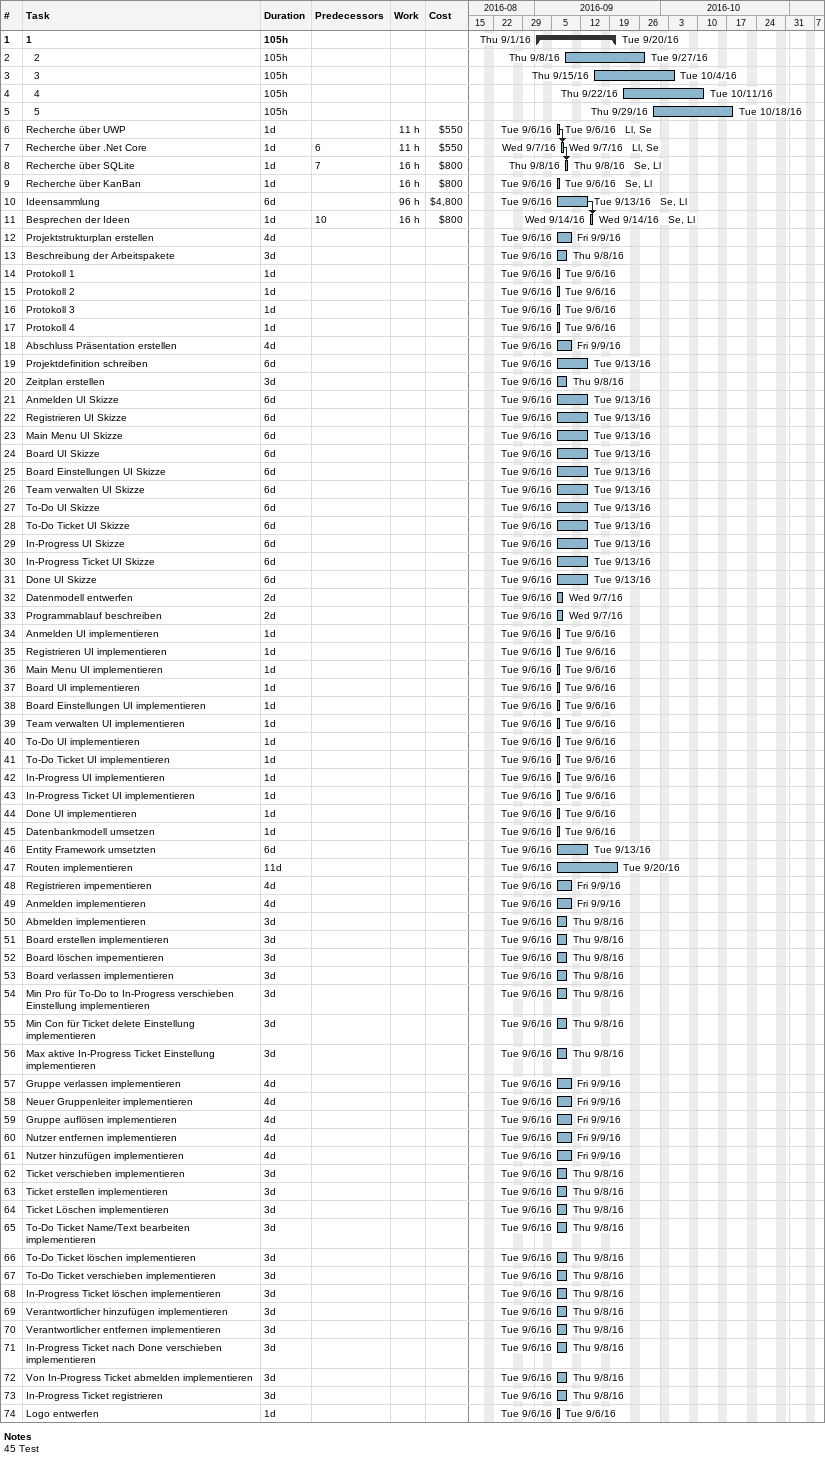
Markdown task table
| ID | Level | Task | Duration | Start | Finish | Predecessors | Resources | Work (h) | Cost ($) |
|---|---|---|---|---|---|---|---|---|---|
| 1 | 1 | **1** | 105h | 2016-09-01 | 2016-09-20 |  |  |  |  |
| 2 | 2 | 2 | 105h | 2016-09-08 | 2016-09-27 |  |  |  |  |
| 3 | 2 | 3 | 105h | 2016-09-15 | 2016-10-04 |  |  |  |  |
| 4 | 2 | 4 | 105h | 2016-09-22 | 2016-10-11 |  |  |  |  |
| 5 | 2 | 5 | 105h | 2016-09-29 | 2016-10-18 |  |  |  |  |
| 6 | 1 | Recherche über UWP | 1d | 2016-09-06 | 2016-09-06 |  | Ll, Se | 11 | 550 |
| 7 | 1 | Recherche über .Net Core | 1d | 2016-09-07 | 2016-09-07 | 6 | Ll, Se | 11 | 550 |
| 8 | 1 | Recherche über SQLite | 1d | 2016-09-08 | 2016-09-08 | 7 | Se, Ll | 16 | 800 |
| 9 | 1 | Recherche über KanBan | 1d | 2016-09-06 | 2016-09-06 |  | Se, Ll | 16 | 800 |
| 10 | 1 | Ideensammlung | 6d | 2016-09-06 | 2016-09-13 |  | Se, Ll | 96 | 4800 |
| 11 | 1 | Besprechen der Ideen | 1d | 2016-09-14 | 2016-09-14 | 10 | Se, Ll | 16 | 800 |
| 12 | 1 | Projektstrukturplan erstellen | 4d | 2016-09-06 | 2016-09-09 |  |  |  |  |
| 13 | 1 | Beschreibung der Arbeitspakete | 3d | 2016-09-06 | 2016-09-08 |  |  |  |  |
| 14 | 1 | Protokoll 1 | 1d | 2016-09-06 | 2016-09-06 |  |  |  |  |
| 15 | 1 | Protokoll 2 | 1d | 2016-09-06 | 2016-09-06 |  |  |  |  |
| 16 | 1 | Protokoll 3 | 1d | 2016-09-06 | 2016-09-06 |  |  |  |  |
| 17 | 1 | Protokoll 4 | 1d | 2016-09-06 | 2016-09-06 |  |  |  |  |
| 18 | 1 | Abschluss Präsentation erstellen | 4d | 2016-09-06 | 2016-09-09 |  |  |  |  |
| 19 | 1 | Projektdefinition schreiben | 6d | 2016-09-06 | 2016-09-13 |  |  |  |  |
| 20 | 1 | Zeitplan erstellen | 3d | 2016-09-06 | 2016-09-08 |  |  |  |  |
| 21 | 1 | Anmelden UI Skizze | 6d | 2016-09-06 | 2016-09-13 |  |  |  |  |
| 22 | 1 | Registrieren UI Skizze | 6d | 2016-09-06 | 2016-09-13 |  |  |  |  |
| 23 | 1 | Main Menu UI Skizze | 6d | 2016-09-06 | 2016-09-13 |  |  |  |  |
| 24 | 1 | Board UI Skizze | 6d | 2016-09-06 | 2016-09-13 |  |  |  |  |
| 25 | 1 | Board Einstellungen UI Skizze | 6d | 2016-09-06 | 2016-09-13 |  |  |  |  |
| 26 | 1 | Team verwalten UI Skizze | 6d | 2016-09-06 | 2016-09-13 |  |  |  |  |
| 27 | 1 | To-Do UI Skizze | 6d | 2016-09-06 | 2016-09-13 |  |  |  |  |
| 28 | 1 | To-Do Ticket UI Skizze | 6d | 2016-09-06 | 2016-09-13 |  |  |  |  |
| 29 | 1 | In-Progress UI Skizze | 6d | 2016-09-06 | 2016-09-13 |  |  |  |  |
| 30 | 1 | In-Progress Ticket UI Skizze | 6d | 2016-09-06 | 2016-09-13 |  |  |  |  |
| 31 | 1 | Done UI Skizze | 6d | 2016-09-06 | 2016-09-13 |  |  |  |  |
| 32 | 1 | Datenmodell entwerfen | 2d | 2016-09-06 | 2016-09-07 |  |  |  |  |
| 33 | 1 | Programmablauf beschreiben | 2d | 2016-09-06 | 2016-09-07 |  |  |  |  |
| 34 | 1 | Anmelden UI implementieren | 1d | 2016-09-06 | 2016-09-06 |  |  |  |  |
| 35 | 1 | Registrieren UI implementieren | 1d | 2016-09-06 | 2016-09-06 |  |  |  |  |
| 36 | 1 | Main Menu UI implementieren | 1d | 2016-09-06 | 2016-09-06 |  |  |  |  |
| 37 | 1 | Board UI implementieren | 1d | 2016-09-06 | 2016-09-06 |  |  |  |  |
| 38 | 1 | Board Einstellungen UI implementieren | 1d | 2016-09-06 | 2016-09-06 |  |  |  |  |
| 39 | 1 | Team verwalten UI implementieren | 1d | 2016-09-06 | 2016-09-06 |  |  |  |  |
| 40 | 1 | To-Do UI implementieren | 1d | 2016-09-06 | 2016-09-06 |  |  |  |  |
| 41 | 1 | To-Do Ticket UI implementieren | 1d | 2016-09-06 | 2016-09-06 |  |  |  |  |
| 42 | 1 | In-Progress UI implementieren | 1d | 2016-09-06 | 2016-09-06 |  |  |  |  |
| 43 | 1 | In-Progress Ticket UI implementieren | 1d | 2016-09-06 | 2016-09-06 |  |  |  |  |
| 44 | 1 | Done UI implementieren | 1d | 2016-09-06 | 2016-09-06 |  |  |  |  |
| 45 | 1 | Datenbankmodell umsetzen | 1d | 2016-09-06 | 2016-09-06 |  |  |  |  |
| 46 | 1 | Entity Framework umsetzten | 6d | 2016-09-06 | 2016-09-13 |  |  |  |  |
| 47 | 1 | Routen implementieren | 11d | 2016-09-06 | 2016-09-20 |  |  |  |  |
| 48 | 1 | Registrieren impementieren | 4d | 2016-09-06 | 2016-09-09 |  |  |  |  |
| 49 | 1 | Anmelden implementieren | 4d | 2016-09-06 | 2016-09-09 |  |  |  |  |
| 50 | 1 | Abmelden implementieren | 3d | 2016-09-06 | 2016-09-08 |  |  |  |  |
| 51 | 1 | Board erstellen implementieren | 3d | 2016-09-06 | 2016-09-08 |  |  |  |  |
| 52 | 1 | Board löschen impementieren | 3d | 2016-09-06 | 2016-09-08 |  |  |  |  |
| 53 | 1 | Board verlassen implementieren | 3d | 2016-09-06 | 2016-09-08 |  |  |  |  |
| 54 | 1 | Min Pro für To-Do to In-Progress verschieben Einstellung implementieren | 3d | 2016-09-06 | 2016-09-08 |  |  |  |  |
| 55 | 1 | Min Con für Ticket delete Einstellung implementieren | 3d | 2016-09-06 | 2016-09-08 |  |  |  |  |
| 56 | 1 | Max aktive In-Progress Ticket Einstellung implementieren | 3d | 2016-09-06 | 2016-09-08 |  |  |  |  |
| 57 | 1 | Gruppe verlassen implementieren | 4d | 2016-09-06 | 2016-09-09 |  |  |  |  |
| 58 | 1 | Neuer Gruppenleiter implementieren | 4d | 2016-09-06 | 2016-09-09 |  |  |  |  |
| 59 | 1 | Gruppe auflösen implementieren | 4d | 2016-09-06 | 2016-09-09 |  |  |  |  |
| 60 | 1 | Nutzer entfernen implementieren | 4d | 2016-09-06 | 2016-09-09 |  |  |  |  |
| 61 | 1 | Nutzer hinzufügen implementieren | 4d | 2016-09-06 | 2016-09-09 |  |  |  |  |
| 62 | 1 | Ticket verschieben implementieren | 3d | 2016-09-06 | 2016-09-08 |  |  |  |  |
| 63 | 1 | Ticket erstellen implementieren | 3d | 2016-09-06 | 2016-09-08 |  |  |  |  |
| 64 | 1 | Ticket Löschen implementieren | 3d | 2016-09-06 | 2016-09-08 |  |  |  |  |
| 65 | 1 | To-Do Ticket Name/Text bearbeiten implementieren | 3d | 2016-09-06 | 2016-09-08 |  |  |  |  |
| 66 | 1 | To-Do Ticket löschen implementieren | 3d | 2016-09-06 | 2016-09-08 |  |  |  |  |
| 67 | 1 | To-Do Ticket verschieben implementieren | 3d | 2016-09-06 | 2016-09-08 |  |  |  |  |
| 68 | 1 | In-Progress Ticket löschen implementieren | 3d | 2016-09-06 | 2016-09-08 |  |  |  |  |
| 69 | 1 | Verantwortlicher hinzufügen implementieren | 3d | 2016-09-06 | 2016-09-08 |  |  |  |  |
| 70 | 1 | Verantwortlicher entfernen implementieren | 3d | 2016-09-06 | 2016-09-08 |  |  |  |  |
| 71 | 1 | In-Progress Ticket nach Done verschieben implementieren | 3d | 2016-09-06 | 2016-09-08 |  |  |  |  |
| 72 | 1 | Von In-Progress Ticket abmelden implementieren | 3d | 2016-09-06 | 2016-09-08 |  |  |  |  |
| 73 | 1 | In-Progress Ticket registrieren | 3d | 2016-09-06 | 2016-09-08 |  |  |  |  |
| 74 | 1 | Logo entwerfen | 1d | 2016-09-06 | 2016-09-06 |  |  |  |  |

Notes
- 45: Test
